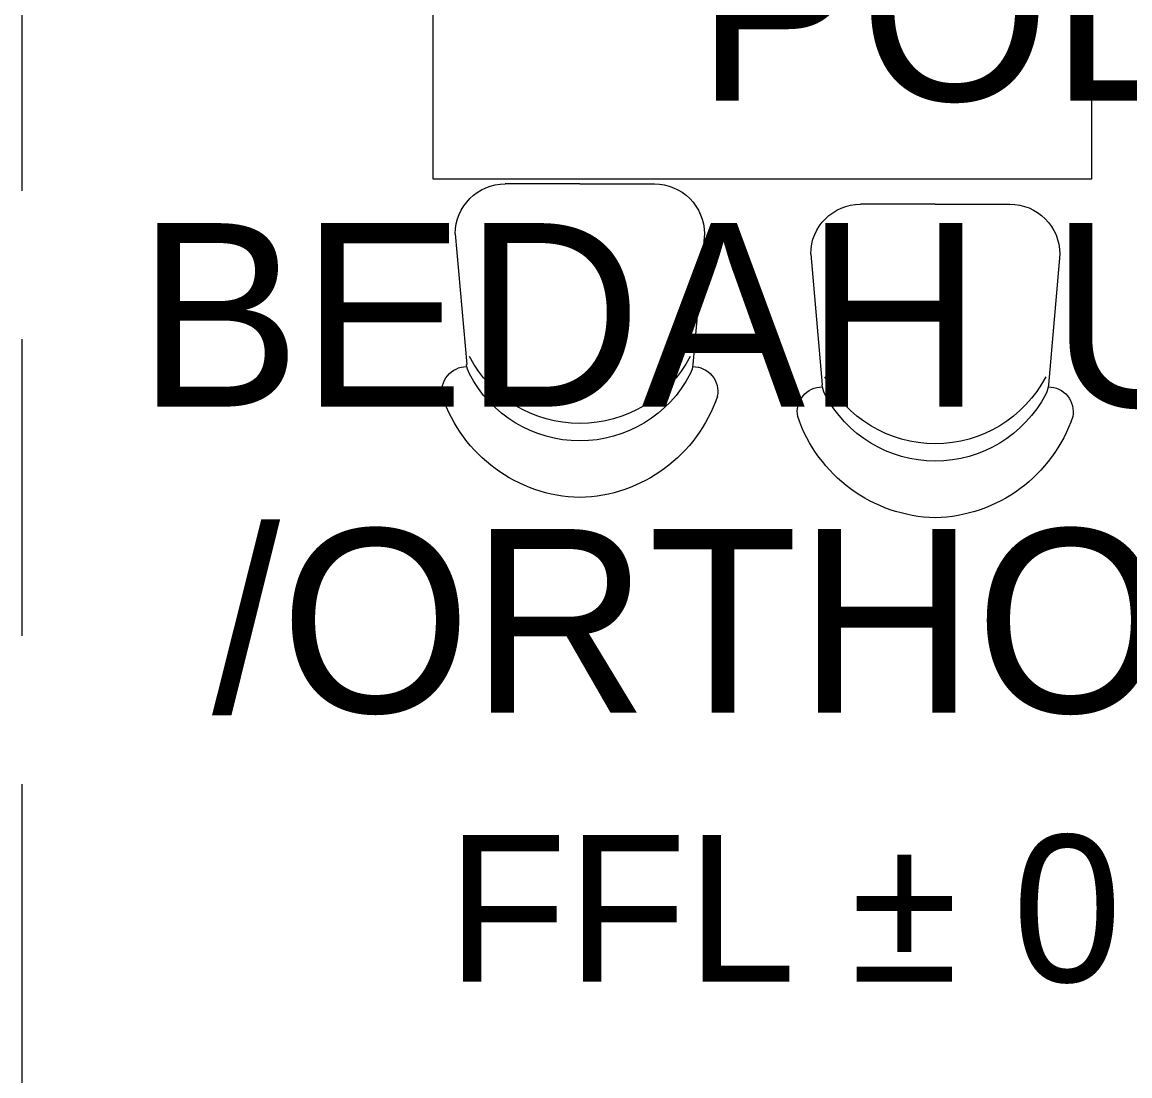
# Model space of a CAD drawing. Header units: millimetres. Extents: x -280308 to 6402717, y -14 to 2073074.
# Drawn here: x 18308 to 20325, y 334250 to 336168 of the extents above; entities that cross this region are included whole.
import ezdxf
from ezdxf.enums import TextEntityAlignment as Align

# ---------------------------------------------------------------- set-up
doc = ezdxf.new("R2010")
doc.units = ezdxf.units.MM
doc.linetypes.add('ACAD_ISO08W100', pattern=[36, 24, -3, 6, -3])
doc.layers.get('0').update_dxf_attribs({"lineweight": 0})
for name, color, linetype, lineweight in [('A-ANNOTATION', 144, 'Continuous', 0), ('A-Furn', 250, 'Continuous', 0), ('A-FURN-EQPM', 177, 'Continuous', 0)]:
    doc.layers.add(name, color=color, linetype=linetype, lineweight=lineweight)
doc.layers.add('A-TEXT', color=254, linetype='Continuous')
doc.layers.add('FURNITURE', color=26, linetype='Continuous')
doc.styles.add('Annotative', font='arial.ttf', dxfattribs={"height": 1.25})
doc.styles.get("Standard").update_dxf_attribs({"font": 'arial.ttf'})

# ---------------------------------------------------------------- blocks, each defined once
blk = doc.blocks.new('*U552')
at = {"layer": 'A-ANNOTATION', "linetype": 'ACAD_ISO08W100', "ltscale": 0.25}
blk.add_lwpolyline([(0, -5), (0, -90.5606)], dxfattribs=at)
at = {"layer": 'A-TEXT'}
blk.add_attdef('N', text='', height=0.9, dxfattribs=at).set_placement((0, 2.75), align=Align.MIDDLE_CENTER)
blk = doc.blocks.new('A$Cf37525da')
at = {"color": 124, "xscale": -360.0000000000001, "yscale": 360.0000000000001, "zscale": 360.0000000000001, "rotation": 180}
blk.add_blockref('*U552', (-4000, -25932.8), dxfattribs=at)
blk = doc.blocks.new('A$Ccc440957')
at = {"layer": 'FURNITURE', "color": 0, "linetype": 'ByBlock', "lineweight": -2}
for p, q in [((-44.9, 189), (-243.3, 171.7)), ((30.7, 0), (30.7, 113.4)), ((30.7, 0), (30.7, -113.4)), ((-44.9, -189), (-243.3, -171.7))]:
    blk.add_line(p, q, dxfattribs=at)
for centre, radius, start, end in [((-218.8, -5.7), 226.4, 108.7288, 178.5583), ((-284.3, 171.6), 37.8, 0, 100.971), ((-44.9, 113.4), 75.6, 0, 90), ((-240, 134.1), 37.8, 94.9782, 117.5453), ((-170.1, 0), 189, 117.5453, 180), ((-143.7, 0), 189, 117.5453, 180), ((-218.8, 5.7), 226.4, 181.4417, 251.2712), ((-170.1, 0), 189, 180, 242.4547), ((-143.7, 0), 189, 180, 242.4547), ((-44.9, -113.4), 75.6, 270, 0), ((-240, -134.1), 37.8, 242.4547, 265.0218), ((-284.3, -171.6), 37.8, 259.029, 0)]:
    blk.add_arc(centre, radius, start, end, dxfattribs=at)
blk = doc.blocks.new('A$Ce288bb9c')
at = {"layer": 'A-Furn', "color": 0, "linetype": 'ByBlock', "lineweight": -2, "ltscale": 0.25}
blk.add_lwpolyline([(47723.1, -14315.5), (47723.1, -13715.5), (46523.1, -13715.5), (46523.1, -14315.5)], close=True, dxfattribs=at)
at = {"layer": 'A-Furn', "color": 0, "linetype": 'ByBlock', "lineweight": -2, "ltscale": 0.25, "xscale": -1.20000000000002, "yscale": 1.20000000000002, "zscale": 1.200000000000012, "rotation": 270.0000000152968}
for p in [(46790.7, -14361.8), (47438.1, -14398.7)]:
    blk.add_blockref('A$Ccc440957', p, dxfattribs=at)
blk = doc.blocks.new('1')
at = {"ltscale": 0.25}
blk.add_blockref('A$Cf37525da', (22307.9, 350273.3), dxfattribs=at)
at = {"layer": 'A-FURN-EQPM', "ltscale": 0.25}
blk.add_blockref('A$Ce288bb9c', (-27467.1, 350198.3), dxfattribs=at)
at = {"layer": 'A-TEXT', "ltscale": 0.25, "insert": (18181.4, 336359), "char_height": 267.3, "attachment_point": 1, "style": 'Annotative'}
blk.add_mtext_dynamic_manual_height_columns('\\pxqc;{\\fCentury Gothic|b0|i0|c0|p34;\\H1.25x;POLI\\PBEDAH UMUM\\P/ORTHOPEDI\\P\\H0.8x;FFL %%P 0.000}', width=3725.027, gutter_width=1670.6, heights=[0], dxfattribs=at)

msp = doc.modelspace()

# ---------------------------------------------------------------- block references
msp.add_blockref('1', (0, 0))

doc.saveas('drawing.dxf')
